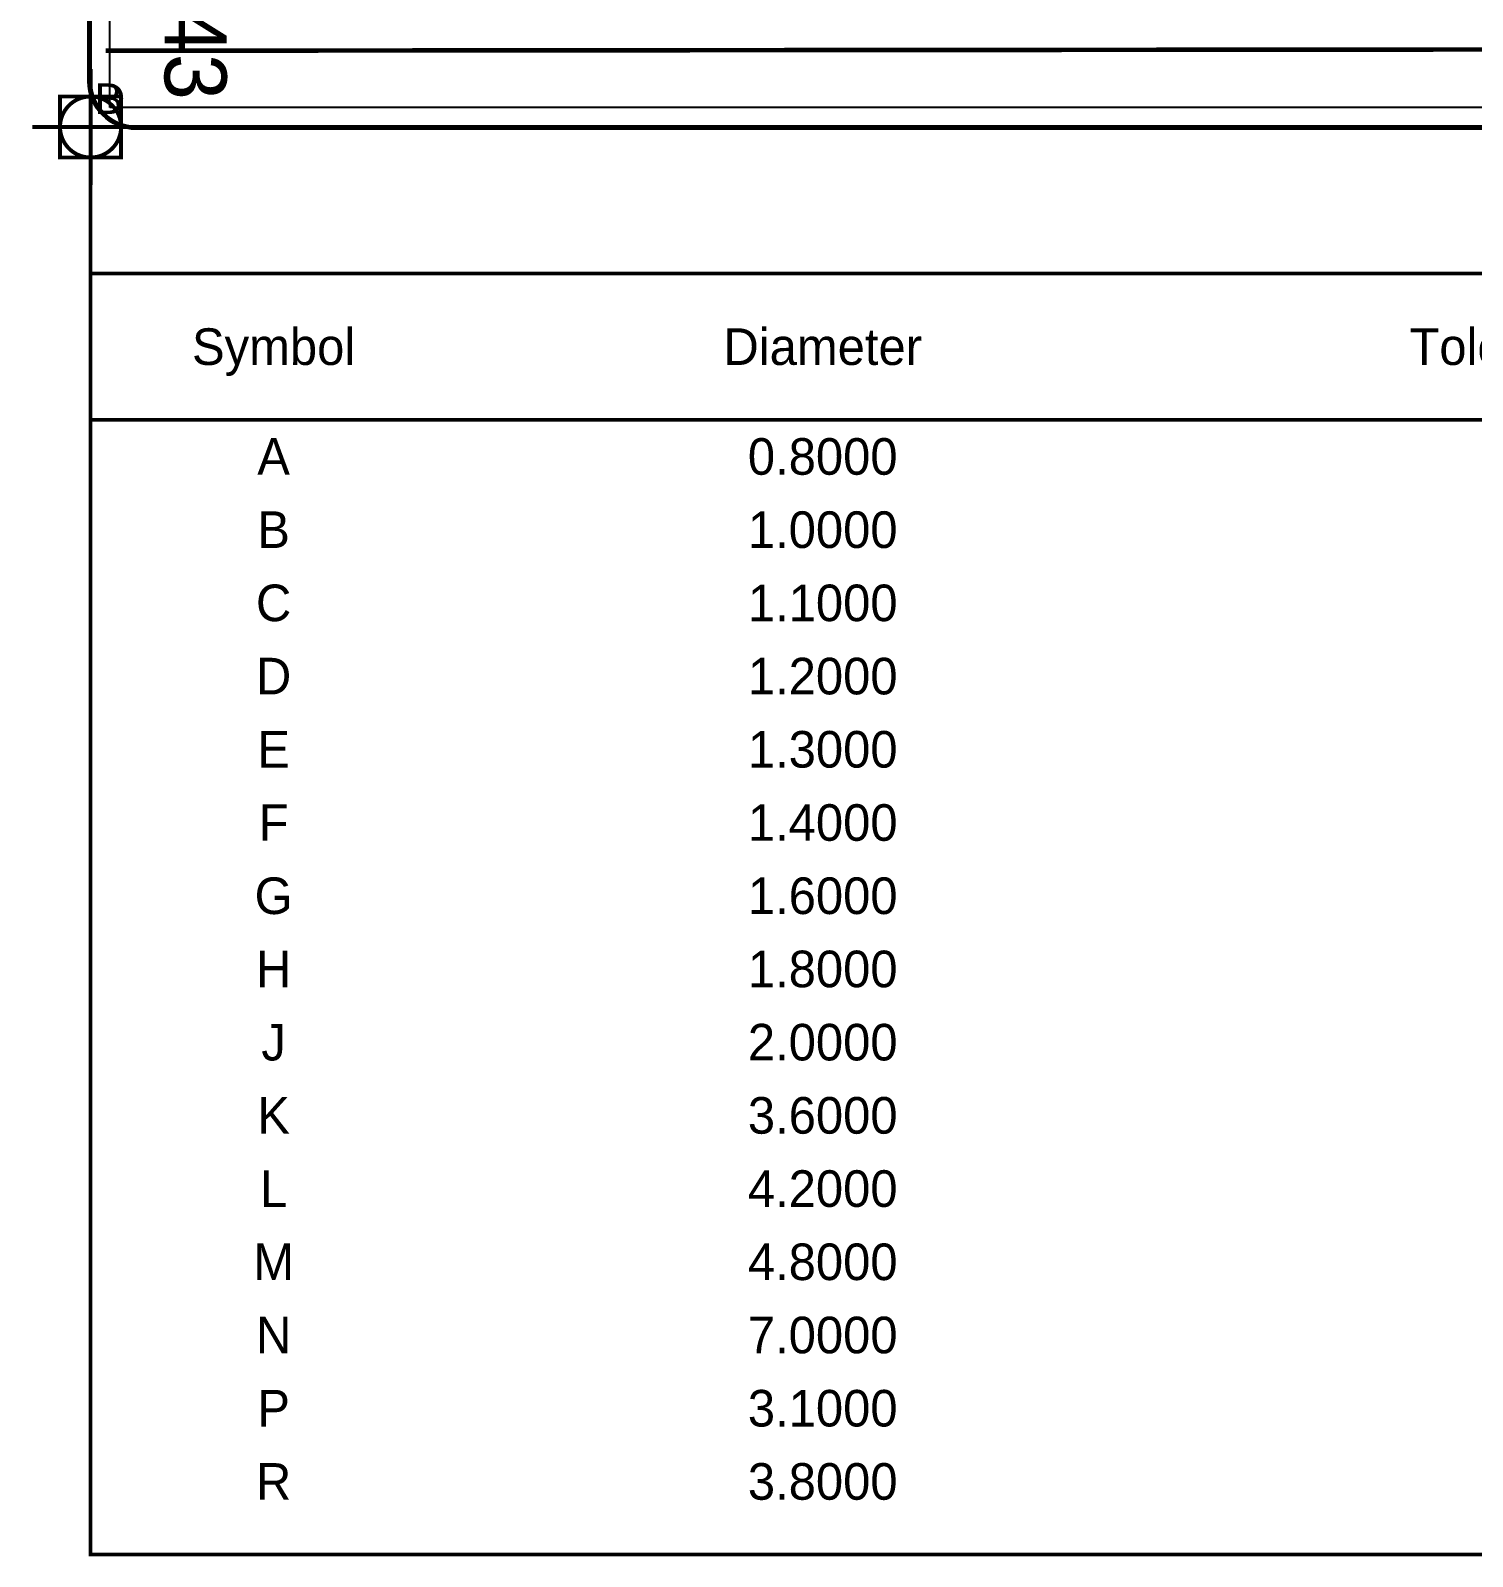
# Model space of a CAD drawing. Extents: x -13 to 280, y -47 to 100.
# Drawn here: x -2 to 45.3, y -46.9 to 3.2 of the extents above; entities that cross this region are included whole.
import ezdxf
from ezdxf.enums import TextEntityAlignment as Align

# ---------------------------------------------------------------- set-up
doc = ezdxf.new("R2010")
doc.units = 0
doc.header["$MEASUREMENT"] = 0
for name, color, linetype in [('ASSEMBLY_PART_NUMBERS_TOP', 102, 'CONTINUOUS'), ('BOARD_ORIGIN', 255, 'CONTINUOUS'), ('BOARD_OUTLINE', 10, 'CONTINUOUS'), ('DRILL_DRAWING', 21, 'CONTINUOUS'), ('GENERATED_SILKSCREEN_BTM', 255, 'CONTINUOUS'), ('GENERATED_SILKSCREEN_TOP', 140, 'CONTINUOUS'), ('MANUFACTURING_OUTLINES', 10, 'CONTINUOUS'), ('NC_DRILL_ORIGIN', 255, 'CONTINUOUS'), ('ROUTE_BORDER', 151, 'CONTINUOUS'), ('SILKSCREEN_OUTLINES_BTM', 211, 'CONTINUOUS'), ('SILKSCREEN_OUTLINES_TOP', 150, 'CONTINUOUS')]:
    doc.layers.add(name, color=color, linetype=linetype)
doc.styles.add('ARIAL', font='ARIAL.TTF')
doc.styles.add('VERIBEST_GERBER_0', font='txt')

msp = doc.modelspace()

# ---------------------------------------------------------------- linework, layer by layer
at = {"layer": 'BOARD_ORIGIN', "const_width": 0.127}
for points in [[(0, -1.905), (0, 1.905)], [(-1.905, 0), (1.905, 0)]]:
    msp.add_lwpolyline(points, dxfattribs=at)
msp.add_lwpolyline([(-1, 0, -1), (1, 0, -1)], format="xyb", close=True, dxfattribs=at)
at = {"layer": 'BOARD_OUTLINE', "const_width": 0.1}
msp.add_lwpolyline([(0, 1.5), (0, 98.5, -0.414213562), (1.5, 100), (278.5, 100, -0.414213562), (280, 98.5), (280, 1.5, -0.414213562), (278.5, 0), (1.5, 0, -0.414213562)], format="xyb", close=True, dxfattribs=at)
at = {"layer": 'DRILL_DRAWING', "const_width": 0.12}
msp.add_lwpolyline([(0, -46.8), (0, 0), (123.6, 0), (123.6, -46.8)], close=True, dxfattribs=at)
for points in [[(0, -4.8), (123.6, -4.8)], [(0, -9.6), (123.6, -9.6)]]:
    msp.add_lwpolyline(points, dxfattribs=at)
at = {"layer": 'GENERATED_SILKSCREEN_BTM', "const_width": 0.15}
msp.add_lwpolyline([(0.75, 2.5), (279.5, 2.75)], dxfattribs=at)
at = {"layer": 'GENERATED_SILKSCREEN_TOP', "const_width": 0.15}
msp.add_lwpolyline([(0.5, 2.5), (279.5, 2.75)], dxfattribs=at)
at = {"layer": 'MANUFACTURING_OUTLINES'}
msp.add_lwpolyline([(280.075405, 1.5, -0.414213562), (278.5, -0.075405), (1.5, -0.075405, -0.414213562), (-0.075405, 1.5), (-0.075405, 98.5, -0.414213562), (1.5, 100.075405), (278.5, 100.075405, -0.414213562), (280.075405, 98.5)], format="xyb", close=True, dxfattribs=at)
at = {"layer": 'NC_DRILL_ORIGIN', "const_width": 0.127}
for points in [[(0, -1.905), (0, 1.905)], [(-1.905, 0), (1.905, 0)]]:
    msp.add_lwpolyline(points, dxfattribs=at)
msp.add_lwpolyline([(-1, -1), (-1, 1), (1, 1), (1, -1)], close=True, dxfattribs=at)
at = {"layer": 'ROUTE_BORDER'}
msp.add_lwpolyline([(0.635, 0.635), (0.635, 99.5), (279.5, 99.5), (279.5, 0.635)], close=True, dxfattribs=at)
at = {"layer": 'SILKSCREEN_OUTLINES_BTM'}
msp.add_lwpolyline([(0.75, 2.5), (279.5, 2.75)], dxfattribs=at)
at = {"layer": 'SILKSCREEN_OUTLINES_TOP'}
msp.add_lwpolyline([(0.5, 2.5), (279.5, 2.75)], dxfattribs=at)

# ---------------------------------------------------------------- texts
at = {"layer": 'ASSEMBLY_PART_NUMBERS_TOP', "style": 'VERIBEST_GERBER_0'}
msp.add_text('0039281043', height=2.032, rotation=270, dxfattribs=at).set_placement((4.46, 16), align=Align.TOP_LEFT)
at = {"layer": 'BOARD_ORIGIN', "style": 'ARIAL'}
msp.add_text('B', height=1, dxfattribs=at).set_placement((0.127, 0.127), align=Align.BOTTOM_LEFT)
at = {"layer": 'DRILL_DRAWING', "style": 'VERIBEST_GERBER_0'}
for s, p in [('Symbol', (6, -7.2)), ('Diameter', (24, -7.2)), ('Tolerance', (46.8, -7.2)), ('A', (6, -10.8)), ('0.8000', (24, -10.8)), ('B', (6, -13.2)), ('1.0000', (24, -13.2)), ('C', (6, -15.6)), ('1.1000', (24, -15.6)), ('D', (6, -18)), ('1.2000', (24, -18)), ('E', (6, -20.4)), ('1.3000', (24, -20.4)), ('F', (6, -22.8)), ('1.4000', (24, -22.8)), ('G', (6, -25.2)), ('1.6000', (24, -25.2)), ('H', (6, -27.6)), ('1.8000', (24, -27.6)), ('J', (6, -30)), ('2.0000', (24, -30)), ('K', (6, -32.4)), ('3.6000', (24, -32.4)), ('L', (6, -34.8)), ('4.2000', (24, -34.8)), ('M', (6, -37.2)), ('4.8000', (24, -37.2)), ('N', (6, -39.6)), ('7.0000', (24, -39.6)), ('P', (6, -42)), ('3.1000', (24, -42)), ('R', (6, -44.4)), ('3.8000', (24, -44.4))]:
    msp.add_text(s, height=1.2, dxfattribs=at).set_placement(p, align=Align.MIDDLE_CENTER)
at = {"layer": 'NC_DRILL_ORIGIN', "style": 'ARIAL'}
msp.add_text('D', height=1, dxfattribs=at).set_placement((0.127, 0.127), align=Align.BOTTOM_LEFT)

doc.saveas('drawing.dxf')
